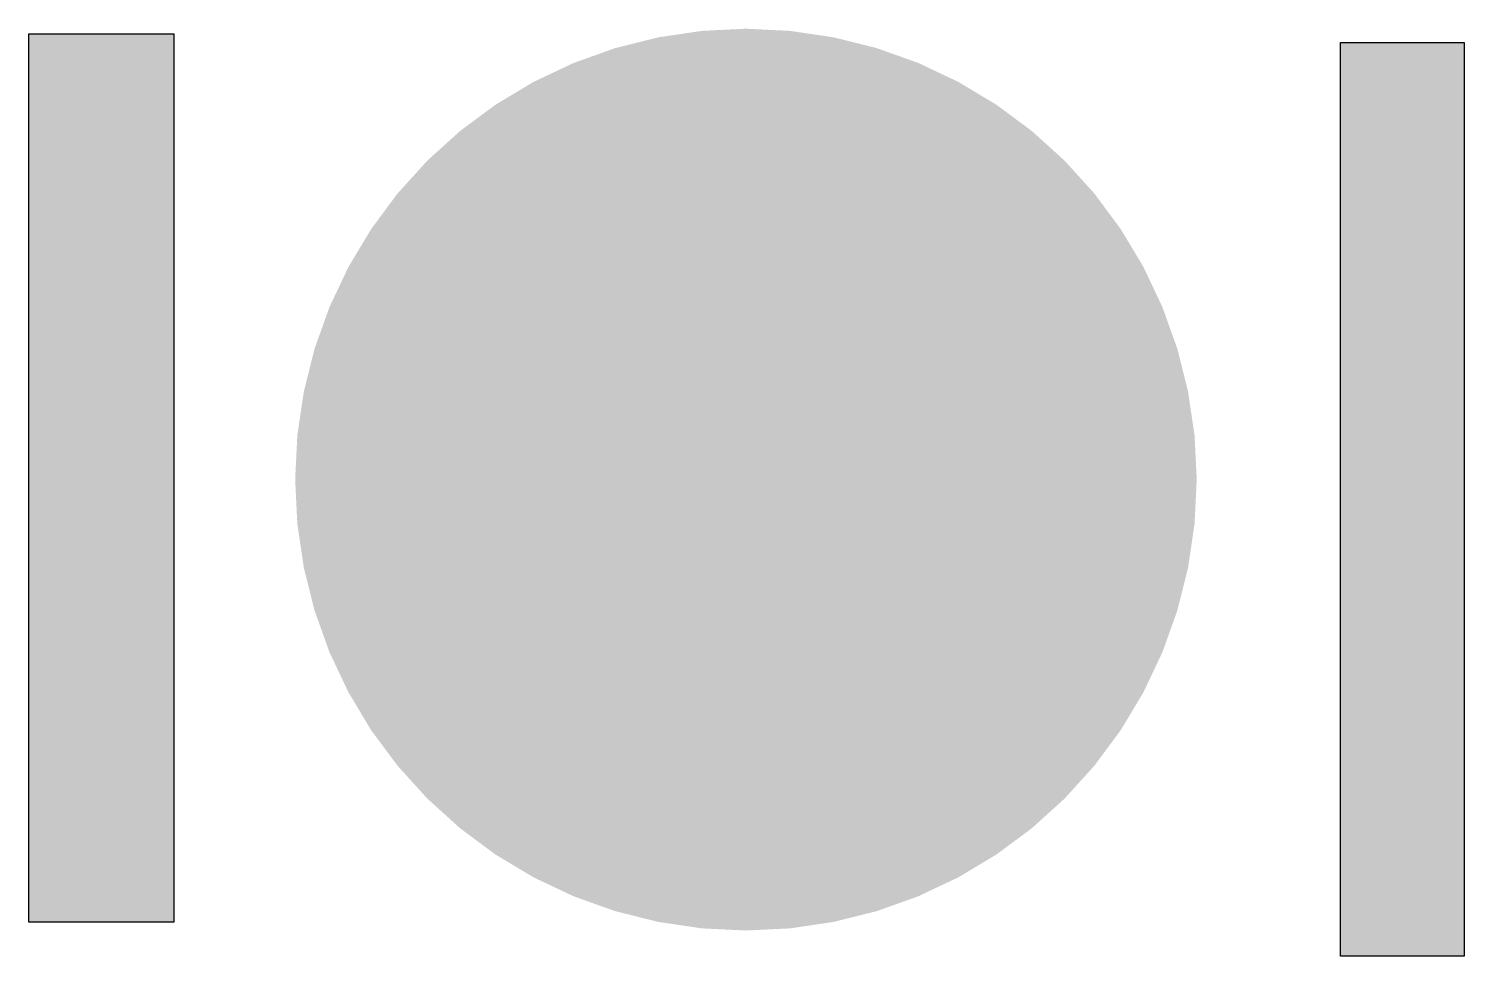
# Model space of a CAD drawing. Extents: x -0.38 to 1.38, y -0.58 to 0.55.
import ezdxf

# ---------------------------------------------------------------- set-up
doc = ezdxf.new("R2010")
doc.units = 0
doc.header["$MEASUREMENT"] = 0
doc.layers.get('0').update_dxf_attribs({"color": 1, "linetype": 'CONTINUOUS'})

msp = doc.modelspace()

# ---------------------------------------------------------------- hatches: boundary and pattern name
h = msp.add_hatch(color=256)
h.paths.add_polyline_path([(-0.1979, 0.5437), (-0.3751, 0.5437), (-0.3751, -0.5397), (-0.1979, -0.5397)])
h.paths.add_polyline_path([(1.3764, 0.5333), (1.2253, 0.5333), (1.2253, -0.5814), (1.3764, -0.5814)])
h = msp.add_hatch(color=255)
edge = h.paths.add_edge_path()
edge.add_arc((0.5, 0), 0.45, 0, 360)

# ---------------------------------------------------------------- linework, layer by layer
for points in [[(-0.3751, 0.5437), (-0.1979, 0.5437), (-0.1979, -0.5397), (-0.3751, -0.5397)], [(1.2253, 0.5333), (1.3764, 0.5333), (1.3764, -0.5814), (1.2253, -0.5814)]]:
    msp.add_lwpolyline(points, close=True)
at = {"const_width": 0.1}
msp.add_lwpolyline([(0, 0, 1), (1, 0, 1), (0, 0, -7.34742)], format="xyb", dxfattribs=at)

doc.saveas('drawing.dxf')
